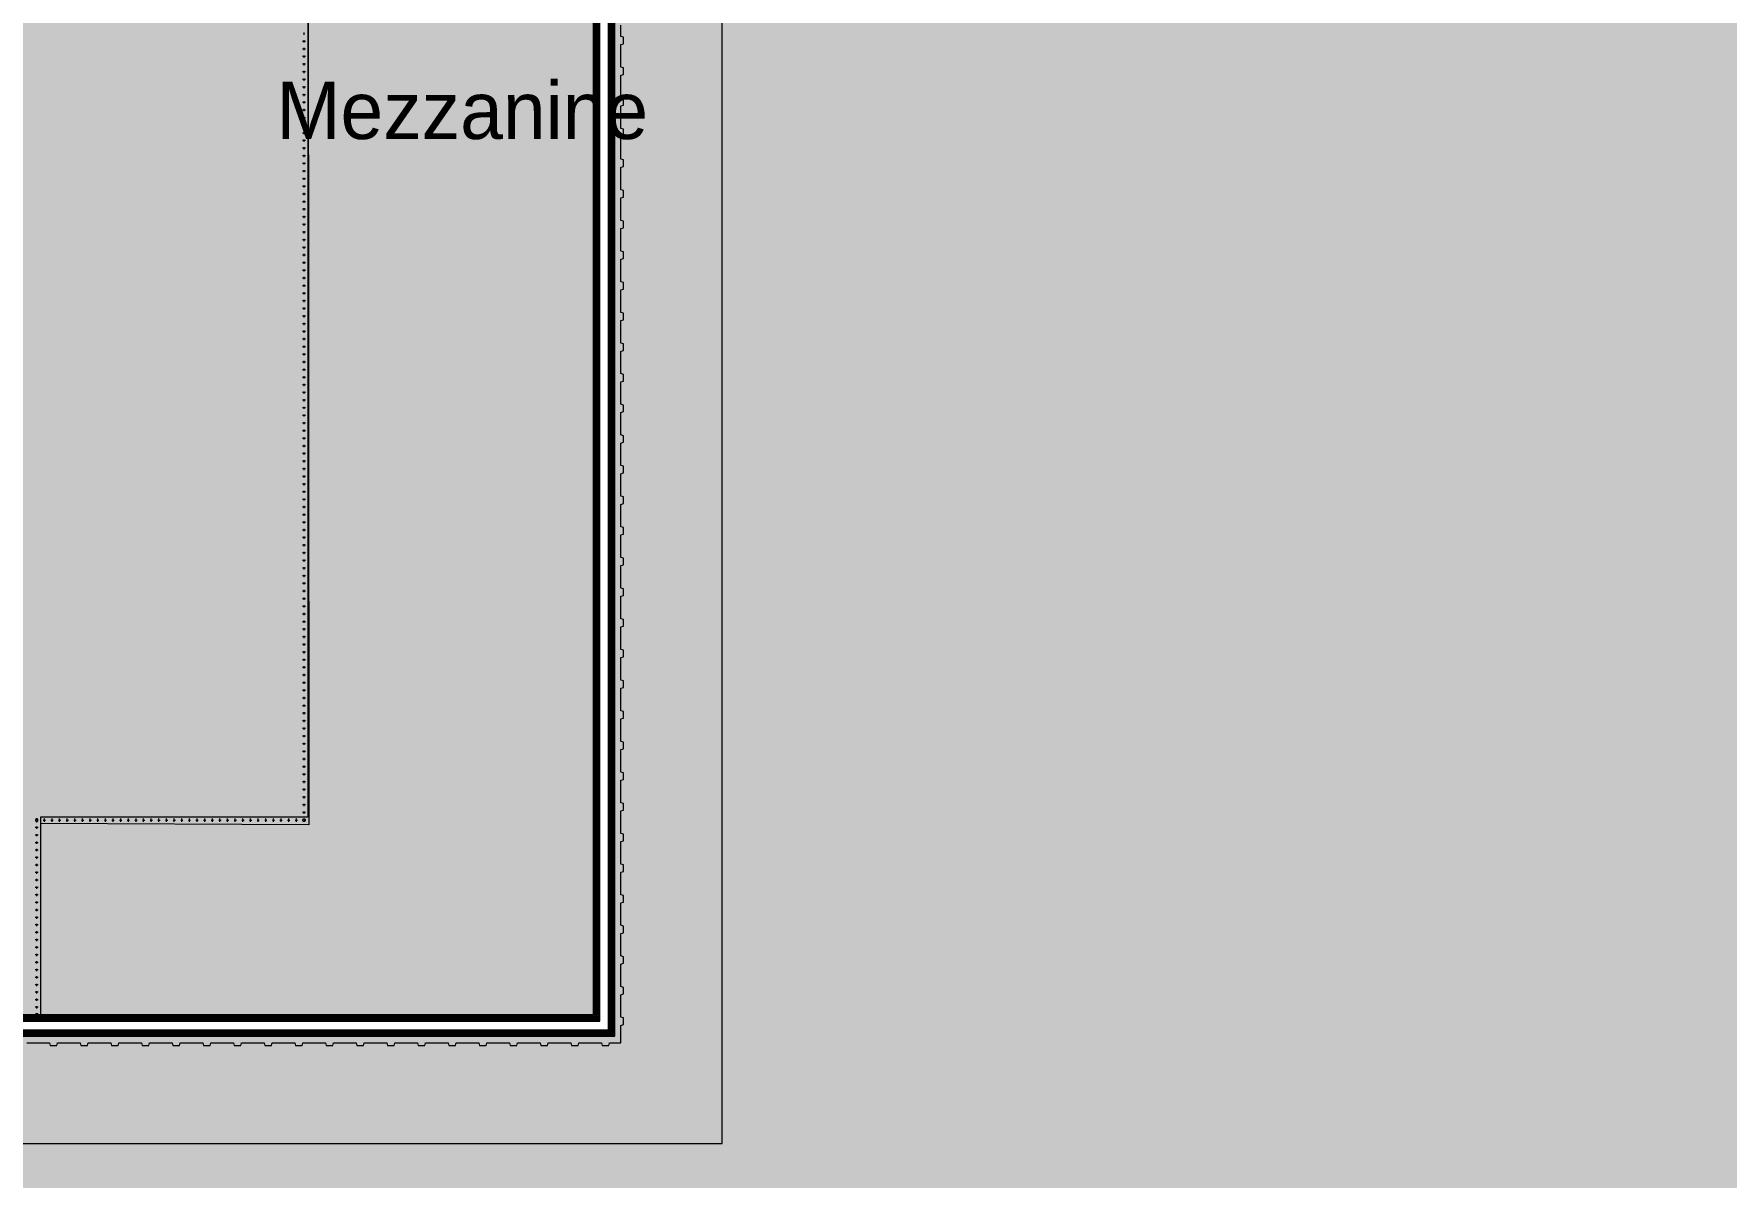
# Model space of a CAD drawing. Header units: millimetres. Extents: x 141848 to 1648660, y -465012 to -151356.
# Drawn here: x 406493 to 428572, y -261250 to -246328 of the extents above; entities that cross this region are included whole.
import ezdxf

# ---------------------------------------------------------------- set-up
doc = ezdxf.new("R2010")
doc.units = ezdxf.units.MM
doc.header["$MEASUREMENT"] = 0
doc.linetypes.add('Points tirets', pattern=[335.138881, 176.388884, -88.194442, 0, -70.555556])
doc.linetypes.add('Wipeout_Contour', pattern=[1000, 0, -1000])
doc.layers.add('Hachure', color=7, linetype='Continuous')
doc.layers.add('Sols_ Dalles', color=7, linetype='Continuous')
doc.styles.add('STYLE_GENERE_1', font='')
doc.styles.get('STYLE_GENERE_1').set_extended_font_data('Agency FB')
pattern_1 = [(45, (0, 175), (-55.684659, 55.684659), [0, -52.5, 0, -78.75]), (110, (175, 175), (74.000794, 26.934086), [0, -38.5, 0, -66.5])]
pattern_2 = [(45, (0, 0), (-7.07106781, 7.07106781), [])]

# ---------------------------------------------------------------- blocks, each defined once
blk = doc.blocks.new('Dalle_7_1', base_point=(381560, -259411))
at = {"layer": 'Sols_ Dalles', "linetype": 'Continuous', "lineweight": 0, "true_color": 0x3f3f3f}
blk.add_hatch(color=250, dxfattribs=at).paths.add_polyline_path([(381560, -259411), (414075, -259411), (414075, -231416), (381560, -231416)])
at = {"layer": 'Sols_ Dalles', "color": 250, "linetype": 'Continuous', "lineweight": 5, "true_color": 0x1f1f1f, "flags": 128}
blk.add_lwpolyline([(381560, -259411), (414075, -259411), (414075, -231416), (381560, -231416)], close=True, dxfattribs=at)
blk = doc.blocks.new('Dalle_14_1', base_point=(413795, -239151))
at = {"layer": 'Sols_ Dalles', "linetype": 'Continuous', "lineweight": 0, "true_color": 0x2e271c}
blk.add_hatch(color=250, dxfattribs=at).paths.add_polyline_path([(413795, -239151), (410068, -239151), (410083, -256651), (406581, -256635), (406581, -259131), (413795, -259131)])
at = {"layer": 'Sols_ Dalles', "color": 250, "linetype": 'Continuous', "lineweight": 5, "true_color": 0x1f1f1f, "flags": 128}
blk.add_lwpolyline([(413795, -239151), (410068, -239151), (410083, -256651), (406581, -256635), (406581, -259131), (413795, -259131)], close=True, dxfattribs=at)
blk = doc.blocks.new('Mur_41_1', base_point=(414075, -231416))
at = {"color": 254, "linetype": 'Wipeout_Contour', "lineweight": 0, "ltscale": 1465833.694849783}
blk.add_wipeout([(414060, -259411), (414075, -259411), (414060, -259396)], dxfattribs=at)
at = {"linetype": 'Continuous', "lineweight": 5, "true_color": 0x5f5f5f}
h = blk.add_hatch(dxfattribs=at)
h.set_pattern_fill('Enduit_0001', color=251, style=0, pattern_type=2)
h.set_pattern_definition(pattern_1)
h.paths.add_polyline_path([(414060, -259411), (414075, -259411), (414060, -259396)])
at = {"color": 254, "linetype": 'Wipeout_Contour', "lineweight": 0, "ltscale": 1465649.254285116}
blk.add_wipeout([(413990, -259396), (414060, -259396), (413990, -259326)], dxfattribs=at)
at = {"linetype": 'Continuous', "lineweight": 5, "true_color": 0x5f5f5f}
h = blk.add_hatch(dxfattribs=at)
h.set_pattern_fill('Briques_terre_cuite__int_97', color=251, style=0, pattern_type=2)
h.set_pattern_definition(pattern_2)
h.paths.add_polyline_path([(413990, -259396), (414060, -259396), (413990, -259326)])
at = {"color": 254, "linetype": 'Wipeout_Contour', "lineweight": 0, "ltscale": 1465270.776972254}
blk.add_wipeout([(413880, -259326), (413990, -259326), (413880, -259216)], dxfattribs=at)
at = {"color": 254, "linetype": 'Wipeout_Contour', "lineweight": 0, "ltscale": 1464737.939320779}
blk.add_wipeout([(413795, -259146), (413810, -259146), (413795, -259131)], dxfattribs=at)
at = {"color": 254, "linetype": 'Wipeout_Contour', "lineweight": 0, "ltscale": 1465837.06457957}
blk.add_wipeout([(414060, -259396), (414075, -259411), (414075, -259396)], dxfattribs=at)
at = {"linetype": 'Continuous', "lineweight": 5, "true_color": 0x5f5f5f}
h = blk.add_hatch(dxfattribs=at)
h.set_pattern_fill('Enduit_0001', color=251, style=0, pattern_type=2)
h.set_pattern_definition(pattern_1)
h.paths.add_polyline_path([(413795, -259146), (413810, -259146), (413795, -259131)])
h = blk.add_hatch(dxfattribs=at)
h.set_pattern_fill('Enduit_0001', color=251, style=0, pattern_type=2)
h.set_pattern_definition(pattern_1)
h.paths.add_polyline_path([(414060, -259396), (414075, -259411), (414075, -259396)])
at = {"color": 254, "linetype": 'Wipeout_Contour', "lineweight": 0, "ltscale": 1925923.485196703}
blk.add_wipeout([(414060, -231431), (414060, -259396), (414075, -259396), (414075, -231431)], dxfattribs=at)
at = {"color": 254, "linetype": 'Wipeout_Contour', "lineweight": 0, "ltscale": 1464904.96308742}
blk.add_wipeout([(413810, -259216), (413880, -259216), (413810, -259146)], dxfattribs=at)
at = {"linetype": 'Continuous', "lineweight": 5, "true_color": 0x5f5f5f}
h = blk.add_hatch(dxfattribs=at)
h.set_pattern_fill('Enduit_0001', color=251, style=0, pattern_type=2)
h.set_pattern_definition(pattern_1)
h.paths.add_polyline_path([(414060, -231431), (414060, -259396), (414075, -259396), (414075, -231431)])
h = blk.add_hatch(dxfattribs=at)
h.set_pattern_fill('Briques_terre_cuite__int_97', color=251, style=0, pattern_type=2)
h.set_pattern_definition(pattern_2)
h.paths.add_polyline_path([(413810, -259216), (413880, -259216), (413810, -259146)])
at = {"color": 254, "linetype": 'Wipeout_Contour', "lineweight": 0, "ltscale": 1465670.036246631}
blk.add_wipeout([(413990, -259326), (414060, -259396), (414060, -259326)], dxfattribs=at)
at = {"linetype": 'Continuous', "lineweight": 5, "true_color": 0x5f5f5f}
h = blk.add_hatch(dxfattribs=at)
h.set_pattern_fill('Briques_terre_cuite__int_97', color=251, style=0, pattern_type=2)
h.set_pattern_definition(pattern_2)
h.paths.add_polyline_path([(413990, -259326), (414060, -259396), (414060, -259326)])
at = {"color": 254, "linetype": 'Wipeout_Contour', "lineweight": 0, "ltscale": 1925771.253348534}
blk.add_wipeout([(413990, -231501), (413990, -259326), (414060, -259326), (414060, -231501)], dxfattribs=at)
at = {"linetype": 'Continuous', "lineweight": 5, "true_color": 0x5f5f5f}
h = blk.add_hatch(dxfattribs=at)
h.set_pattern_fill('Briques_terre_cuite__int_97', color=251, style=0, pattern_type=2)
h.set_pattern_definition(pattern_2)
h.paths.add_polyline_path([(413990, -231501), (413990, -259326), (414060, -259326), (414060, -231501)])
at = {"color": 254, "linetype": 'Wipeout_Contour', "lineweight": 0, "ltscale": 1465304.230817098}
blk.add_wipeout([(413880, -259216), (413990, -259326), (413990, -259216)], dxfattribs=at)
at = {"color": 7, "linetype": 'Continuous', "lineweight": 5}
blk.add_line((413990, -259396), (414060, -259396), dxfattribs=at)
at = {"color": 7, "linetype": 'Continuous', "lineweight": 5, "flags": 128}
blk.add_lwpolyline([(414075, -259411), (414060, -259411)], dxfattribs=at)
at = {"color": 254, "linetype": 'Wipeout_Contour', "lineweight": 0, "ltscale": 1925452.23250223}
blk.add_wipeout([(413880, -231611), (413880, -259216), (413990, -259216), (413990, -231611)], dxfattribs=at)
at = {"color": 7, "linetype": 'Continuous', "lineweight": 5}
for p, q in [((414060, -259326), (414060, -231501)), ((414060, -259396), (414060, -259326))]:
    blk.add_line(p, q, dxfattribs=at)
at = {"color": 7, "linetype": 'Continuous', "lineweight": 5, "flags": 128}
blk.add_lwpolyline([(414075, -259411), (414075, -231431)], dxfattribs=at)
at = {"color": 254, "linetype": 'Wipeout_Contour', "lineweight": 0, "ltscale": 1464741.312656936}
blk.add_wipeout([(413795, -259131), (413810, -259146), (413810, -259131)], dxfattribs=at)
at = {"linetype": 'Continuous', "lineweight": 5, "true_color": 0x5f5f5f}
h = blk.add_hatch(dxfattribs=at)
h.set_pattern_fill('Enduit_0001', color=251, style=0, pattern_type=2)
h.set_pattern_definition(pattern_1)
h.paths.add_polyline_path([(413795, -259131), (413810, -259146), (413810, -259131)])
at = {"color": 254, "linetype": 'Wipeout_Contour', "lineweight": 0, "ltscale": 1924989.197201438}
blk.add_wipeout([(413795, -231696), (413795, -259131), (413810, -259131), (413810, -231696)], dxfattribs=at)
at = {"linetype": 'Continuous', "lineweight": 5, "true_color": 0x5f5f5f}
h = blk.add_hatch(dxfattribs=at)
h.set_pattern_fill('Enduit_0001', color=251, style=0, pattern_type=2)
h.set_pattern_definition(pattern_1)
h.paths.add_polyline_path([(413795, -231696), (413795, -259131), (413810, -259131), (413810, -231696)])
at = {"color": 254, "linetype": 'Wipeout_Contour', "lineweight": 0, "ltscale": 1464925.756344955}
blk.add_wipeout([(413810, -259146), (413880, -259216), (413880, -259146)], dxfattribs=at)
at = {"linetype": 'Continuous', "lineweight": 5, "true_color": 0x5f5f5f}
h = blk.add_hatch(dxfattribs=at)
h.set_pattern_fill('Briques_terre_cuite__int_97', color=251, style=0, pattern_type=2)
h.set_pattern_definition(pattern_2)
h.paths.add_polyline_path([(413810, -259146), (413880, -259216), (413880, -259146)])
at = {"color": 7, "linetype": 'Continuous', "lineweight": 5}
blk.add_line((413880, -259326), (413990, -259326), dxfattribs=at)
at = {"color": 254, "linetype": 'Wipeout_Contour', "lineweight": 0, "ltscale": 1925136.672860661}
blk.add_wipeout([(413810, -231681), (413810, -259146), (413880, -259146), (413880, -231681)], dxfattribs=at)
at = {"linetype": 'Continuous', "lineweight": 5, "true_color": 0x5f5f5f}
h = blk.add_hatch(dxfattribs=at)
h.set_pattern_fill('Briques_terre_cuite__int_97', color=251, style=0, pattern_type=2)
h.set_pattern_definition(pattern_2)
h.paths.add_polyline_path([(413810, -231681), (413810, -259146), (413880, -259146), (413880, -231681)])
at = {"color": 7, "linetype": 'Continuous', "lineweight": 5}
for p, q in [((413810, -231696), (413810, -259146)), ((413880, -259146), (413880, -231681)), ((413990, -259216), (413990, -231611)), ((413795, -259146), (413810, -259146)), ((413880, -259216), (413880, -259146)), ((413810, -259216), (413880, -259216)), ((413990, -259326), (413990, -259216))]:
    blk.add_line(p, q, dxfattribs=at)
at = {"color": 7, "linetype": 'Continuous', "lineweight": 5, "flags": 128}
blk.add_lwpolyline([(413795, -231696), (413795, -259131)], dxfattribs=at)
blk = doc.blocks.new('Mur_42_1', base_point=(414075, -259411))
at = {"color": 254, "linetype": 'Wipeout_Contour', "lineweight": 0, "ltscale": 1900010.098042247}
blk.add_wipeout([(414060, -259396), (381575, -259396), (381575, -259411), (414060, -259411)], dxfattribs=at)
at = {"linetype": 'Continuous', "lineweight": 5, "true_color": 0x5f5f5f}
h = blk.add_hatch(dxfattribs=at)
h.set_pattern_fill('Enduit_0001', color=251, style=0, pattern_type=2)
h.set_pattern_definition(pattern_1)
h.paths.add_polyline_path([(414060, -259396), (381575, -259396), (381575, -259411), (414060, -259411)])
at = {"color": 254, "linetype": 'Wipeout_Contour', "lineweight": 0, "ltscale": 1899914.337664642}
blk.add_wipeout([(413990, -259326), (381645, -259326), (381645, -259396), (413990, -259396)], dxfattribs=at)
at = {"linetype": 'Continuous', "lineweight": 5, "true_color": 0x5f5f5f}
h = blk.add_hatch(dxfattribs=at)
h.set_pattern_fill('Briques_terre_cuite__int_97', color=251, style=0, pattern_type=2)
h.set_pattern_definition(pattern_2)
h.paths.add_polyline_path([(413990, -259326), (381645, -259326), (381645, -259396), (413990, -259396)])
at = {"color": 254, "linetype": 'Wipeout_Contour', "lineweight": 0, "ltscale": 1899713.171096466}
blk.add_wipeout([(413880, -259216), (381755, -259216), (381755, -259326), (413880, -259326)], dxfattribs=at)
at = {"color": 7, "linetype": 'Continuous', "lineweight": 5}
for p, q in [((381645, -259396), (413990, -259396)), ((413990, -259396), (414060, -259396))]:
    blk.add_line(p, q, dxfattribs=at)
at = {"color": 7, "linetype": 'Continuous', "lineweight": 5, "flags": 128}
blk.add_lwpolyline([(381560, -259411), (414060, -259411)], dxfattribs=at)
at = {"color": 254, "linetype": 'Wipeout_Contour', "lineweight": 0, "ltscale": 1899420.223912645}
blk.add_wipeout([(413795, -259131), (381840, -259131), (381840, -259146), (413795, -259146)], dxfattribs=at)
at = {"linetype": 'Continuous', "lineweight": 5, "true_color": 0x5f5f5f}
h = blk.add_hatch(dxfattribs=at)
h.set_pattern_fill('Enduit_0001', color=251, style=0, pattern_type=2)
h.set_pattern_definition(pattern_1)
h.paths.add_polyline_path([(413795, -259131), (381840, -259131), (381840, -259146), (413795, -259146)])
at = {"color": 254, "linetype": 'Wipeout_Contour', "lineweight": 0, "ltscale": 1899513.681787676}
blk.add_wipeout([(413810, -259146), (381825, -259146), (381825, -259216), (413810, -259216)], dxfattribs=at)
at = {"linetype": 'Continuous', "lineweight": 5, "true_color": 0x5f5f5f}
h = blk.add_hatch(dxfattribs=at)
h.set_pattern_fill('Briques_terre_cuite__int_97', color=251, style=0, pattern_type=2)
h.set_pattern_definition(pattern_2)
h.paths.add_polyline_path([(413810, -259146), (381825, -259146), (381825, -259216), (413810, -259216)])
at = {"color": 7, "linetype": 'Continuous', "lineweight": 5}
for p, q in [((413795, -259146), (381825, -259146)), ((413795, -259146), (413810, -259146)), ((381755, -259326), (413880, -259326)), ((381825, -259216), (413810, -259216)), ((413810, -259216), (413880, -259216)), ((413880, -259326), (413990, -259326))]:
    blk.add_line(p, q, dxfattribs=at)
at = {"color": 7, "linetype": 'Continuous', "lineweight": 5, "flags": 128}
blk.add_lwpolyline([(413795, -259131), (381840, -259131)], dxfattribs=at)
blk = doc.blocks.new('Garde-corps_1_1')
at = {"color": 7, "linetype": 'Continuous', "lineweight": 5}
for p, q in [((410018, -246341), (410018, -246311)), ((410038, -246426), (409998, -246426)), ((410038, -246526), (409998, -246526)), ((410018, -246441), (410018, -246411)), ((410018, -246541), (410018, -246511)), ((410018, -246640), (410018, -246610)), ((410038, -246625), (409998, -246625)), ((410038, -246725), (409998, -246725)), ((410038, -246825), (409998, -246825)), ((410018, -246740), (410018, -246710)), ((410018, -246840), (410018, -246810)), ((410038, -246924), (409998, -246924)), ((410038, -247024), (409998, -247024)), ((410018, -246939), (410018, -246909)), ((410018, -247039), (410018, -247009)), ((410038, -247124), (409998, -247124)), ((410038, -247223), (409998, -247223)), ((410018, -247139), (410018, -247109)), ((410018, -247238), (410018, -247208)), ((410038, -247323), (409998, -247323)), ((410038, -247423), (409998, -247423)), ((410018, -247338), (410018, -247308)), ((410018, -247438), (410018, -247408)), ((410038, -247522), (409998, -247522)), ((410038, -247622), (409998, -247622)), ((410038, -247721), (409998, -247721)), ((410018, -247537), (410018, -247507)), ((410018, -247637), (410018, -247607)), ((410018, -247736), (410018, -247706)), ((410038, -247821), (409998, -247821)), ((410038, -247921), (409998, -247921)), ((410018, -247836), (410018, -247806)), ((410018, -247936), (410018, -247906)), ((410038, -248020), (409998, -248020)), ((410038, -248120), (409998, -248120)), ((410018, -248035), (410018, -248005)), ((410018, -248135), (410018, -248105)), ((410038, -248220), (409998, -248220)), ((410038, -248319), (409998, -248319)), ((410018, -248235), (410018, -248205)), ((410018, -248334), (410018, -248304)), ((410038, -248419), (409998, -248419)), ((410038, -248519), (409998, -248519)), ((410018, -248434), (410018, -248404)), ((410018, -248534), (410018, -248504)), ((410018, -248633), (410018, -248603)), ((410038, -248618), (409998, -248618)), ((410038, -248718), (409998, -248718)), ((410038, -248818), (409998, -248818)), ((410018, -248733), (410018, -248703)), ((410018, -248833), (410018, -248803)), ((410038, -248917), (409998, -248917)), ((410038, -249017), (409998, -249017)), ((410018, -248932), (410018, -248902)), ((410018, -249032), (410018, -249002)), ((410038, -249117), (409998, -249117)), ((410038, -249216), (409998, -249216)), ((410018, -249132), (410018, -249102)), ((410018, -249231), (410018, -249201)), ((410038, -249316), (409998, -249316)), ((410038, -249416), (409998, -249416)), ((410018, -249331), (410018, -249301)), ((410018, -249431), (410018, -249401)), ((410038, -249515), (409998, -249515)), ((410038, -249615), (409998, -249615)), ((410018, -249530), (410018, -249500)), ((410018, -249630), (410018, -249600)), ((410018, -249730), (410018, -249700)), ((410038, -249715), (409998, -249715)), ((410038, -249814), (409998, -249814)), ((410038, -249914), (409998, -249914)), ((410018, -249829), (410018, -249799)), ((410018, -249929), (410018, -249899)), ((410038, -250013), (409998, -250013)), ((410038, -250113), (409998, -250113)), ((410018, -250028), (410018, -249998)), ((410018, -250128), (410018, -250098)), ((410038, -250213), (409998, -250213)), ((410038, -250312), (409998, -250312)), ((410018, -250228), (410018, -250198)), ((410018, -250327), (410018, -250297)), ((410038, -250412), (409998, -250412)), ((410038, -250512), (409998, -250512)), ((410018, -250427), (410018, -250397)), ((410018, -250527), (410018, -250497)), ((410038, -250611), (409998, -250611)), ((410038, -250711), (409998, -250711)), ((410038, -250811), (409998, -250811)), ((410018, -250626), (410018, -250596)), ((410018, -250726), (410018, -250696)), ((410018, -250826), (410018, -250796)), ((410038, -250910), (409998, -250910)), ((410038, -251010), (409998, -251010)), ((410018, -250925), (410018, -250895)), ((410018, -251025), (410018, -250995)), ((410038, -251110), (409998, -251110)), ((410038, -251209), (409998, -251209)), ((410018, -251125), (410018, -251095)), ((410018, -251224), (410018, -251194)), ((410038, -251309), (409998, -251309)), ((410038, -251409), (409998, -251409)), ((410018, -251324), (410018, -251294)), ((410018, -251424), (410018, -251394)), ((410038, -251508), (409998, -251508)), ((410038, -251608), (409998, -251608)), ((410018, -251523), (410018, -251493)), ((410018, -251623), (410018, -251593)), ((410018, -251723), (410018, -251693)), ((410038, -251708), (409998, -251708)), ((410038, -251807), (409998, -251807)), ((410038, -251907), (409998, -251907)), ((410018, -251822), (410018, -251792)), ((410018, -251922), (410018, -251892)), ((410038, -252006), (409998, -252006)), ((410038, -252106), (409998, -252106)), ((410018, -252021), (410018, -251991)), ((410018, -252121), (410018, -252091)), ((410038, -252206), (409998, -252206)), ((410038, -252305), (409998, -252305)), ((410018, -252221), (410018, -252191)), ((410018, -252320), (410018, -252290)), ((410038, -252405), (409998, -252405)), ((410038, -252505), (409998, -252505)), ((410018, -252420), (410018, -252390)), ((410018, -252520), (410018, -252490)), ((410038, -252604), (409998, -252604)), ((410038, -252704), (409998, -252704)), ((410018, -252619), (410018, -252589)), ((410018, -252719), (410018, -252689)), ((410018, -252819), (410018, -252789)), ((410038, -252804), (409998, -252804)), ((410038, -252903), (409998, -252903)), ((410038, -253003), (409998, -253003)), ((410018, -252918), (410018, -252888)), ((410018, -253018), (410018, -252988)), ((410038, -253103), (409998, -253103)), ((410038, -253202), (409998, -253202)), ((410018, -253118), (410018, -253088)), ((410018, -253217), (410018, -253187)), ((410038, -253302), (409998, -253302)), ((410038, -253402), (409998, -253402)), ((410018, -253317), (410018, -253287)), ((410018, -253417), (410018, -253387)), ((410038, -253501), (409998, -253501)), ((410038, -253601), (409998, -253601)), ((410018, -253516), (410018, -253486)), ((410018, -253616), (410018, -253586)), ((410018, -253716), (410018, -253686)), ((410038, -253701), (409998, -253701)), ((410038, -253800), (409998, -253800)), ((410038, -253900), (409998, -253900)), ((410018, -253815), (410018, -253785)), ((410018, -253915), (410018, -253885)), ((410038, -254000), (409998, -254000)), ((410038, -254099), (409998, -254099)), ((410018, -254015), (410018, -253985)), ((410018, -254114), (410018, -254084)), ((410038, -254199), (409998, -254199)), ((410038, -254298), (409998, -254298)), ((410018, -254214), (410018, -254184)), ((410018, -254313), (410018, -254283)), ((410038, -254398), (409998, -254398)), ((410038, -254498), (409998, -254498)), ((410018, -254413), (410018, -254383)), ((410018, -254513), (410018, -254483)), ((410038, -254597), (409998, -254597)), ((410038, -254697), (409998, -254697)), ((410018, -254612), (410018, -254582)), ((410018, -254712), (410018, -254682)), ((410018, -254812), (410018, -254782)), ((410038, -254797), (409998, -254797)), ((410038, -254896), (409998, -254896)), ((410038, -254996), (409998, -254996)), ((410018, -254911), (410018, -254881)), ((410018, -255011), (410018, -254981)), ((410038, -255096), (409998, -255096)), ((410038, -255195), (409998, -255195)), ((410018, -255111), (410018, -255081)), ((410018, -255210), (410018, -255180)), ((410038, -255295), (409998, -255295)), ((410038, -255395), (409998, -255395)), ((410018, -255310), (410018, -255280)), ((410018, -255410), (410018, -255380)), ((410038, -255494), (409998, -255494)), ((410038, -255594), (409998, -255594)), ((410018, -255509), (410018, -255479)), ((410018, -255609), (410018, -255579)), ((410038, -255694), (409998, -255694)), ((410038, -255793), (409998, -255793)), ((410038, -255893), (409998, -255893)), ((410018, -255709), (410018, -255679)), ((410018, -255808), (410018, -255778)), ((410018, -255908), (410018, -255878)), ((410038, -255993), (409998, -255993)), ((410038, -256092), (409998, -256092)), ((410018, -256008), (410018, -255978)), ((410018, -256107), (410018, -256077)), ((410038, -256192), (409998, -256192)), ((410038, -256292), (409998, -256292)), ((410018, -256207), (410018, -256177)), ((410018, -256307), (410018, -256277)), ((410038, -256391), (409998, -256391)), ((410038, -256491), (409998, -256491)), ((410018, -256406), (410018, -256376)), ((410018, -256506), (410018, -256476)), ((406551, -256688), (406511, -256688)), ((406531, -256703), (406531, -256673)), ((406531, -256801), (406531, -256771)), ((406616, -256590), (406646, -256590)), ((406631, -256610), (406631, -256570)), ((406716, -256590), (406746, -256590)), ((406731, -256610), (406731, -256570)), ((406815, -256590), (406845, -256590)), ((406830, -256610), (406830, -256570)), ((406915, -256590), (406945, -256590)), ((406930, -256610), (406930, -256570)), ((407015, -256590), (407045, -256590)), ((407030, -256610), (407030, -256570)), ((407114, -256590), (407144, -256590)), ((407129, -256610), (407129, -256570)), ((407214, -256590), (407244, -256590)), ((407229, -256610), (407229, -256570)), ((407313, -256590), (407343, -256590)), ((407328, -256610), (407328, -256570)), ((407413, -256590), (407443, -256590)), ((407428, -256610), (407428, -256570)), ((407513, -256590), (407543, -256590)), ((407528, -256610), (407528, -256570)), ((407612, -256590), (407642, -256590)), ((407627, -256610), (407627, -256570)), ((407712, -256590), (407742, -256590)), ((407727, -256610), (407727, -256570)), ((407812, -256590), (407842, -256590)), ((407827, -256610), (407827, -256570)), ((407911, -256590), (407941, -256590)), ((407926, -256610), (407926, -256570)), ((408011, -256590), (408041, -256590)), ((408026, -256610), (408026, -256570)), ((408110, -256590), (408140, -256590)), ((408125, -256610), (408125, -256570)), ((408210, -256590), (408240, -256590)), ((408225, -256610), (408225, -256570)), ((408310, -256590), (408340, -256590)), ((408325, -256610), (408325, -256570)), ((408409, -256590), (408439, -256590)), ((408424, -256610), (408424, -256570)), ((408509, -256590), (408539, -256590)), ((408524, -256610), (408524, -256570)), ((408608, -256590), (408638, -256590)), ((408623, -256610), (408623, -256570)), ((408708, -256590), (408738, -256590)), ((408723, -256610), (408723, -256570)), ((408808, -256590), (408838, -256590)), ((408823, -256610), (408823, -256570)), ((408907, -256590), (408937, -256590)), ((408922, -256610), (408922, -256570)), ((409007, -256590), (409037, -256590)), ((409022, -256610), (409022, -256570)), ((409107, -256590), (409137, -256590)), ((409122, -256610), (409122, -256570)), ((409206, -256590), (409236, -256590)), ((409221, -256610), (409221, -256570)), ((409306, -256590), (409336, -256590)), ((409321, -256610), (409321, -256570)), ((409405, -256590), (409435, -256590)), ((409420, -256610), (409420, -256570)), ((409505, -256590), (409535, -256590)), ((409520, -256610), (409520, -256570)), ((409605, -256590), (409635, -256590)), ((409620, -256610), (409620, -256570)), ((409704, -256590), (409734, -256590)), ((409719, -256610), (409719, -256570)), ((409804, -256590), (409834, -256590)), ((409819, -256610), (409819, -256570)), ((409903, -256590), (409933, -256590)), ((409918, -256610), (409918, -256570)), ((406551, -256786), (406511, -256786)), ((406551, -256884), (406511, -256884)), ((406551, -256981), (406511, -256981)), ((406531, -256899), (406531, -256869)), ((406531, -256996), (406531, -256966)), ((406551, -257079), (406511, -257079)), ((406551, -257177), (406511, -257177)), ((406531, -257094), (406531, -257064)), ((406531, -257192), (406531, -257162)), ((406551, -257274), (406511, -257274)), ((406551, -257372), (406511, -257372)), ((406531, -257289), (406531, -257259)), ((406531, -257387), (406531, -257357)), ((406551, -257470), (406511, -257470)), ((406551, -257567), (406511, -257567)), ((406531, -257485), (406531, -257455)), ((406531, -257582), (406531, -257552)), ((406531, -257680), (406531, -257650)), ((406551, -257665), (406511, -257665)), ((406551, -257763), (406511, -257763)), ((406551, -257861), (406511, -257861)), ((406531, -257778), (406531, -257748)), ((406531, -257876), (406531, -257846)), ((406551, -257958), (406511, -257958)), ((406551, -258056), (406511, -258056)), ((406531, -257973), (406531, -257943)), ((406531, -258071), (406531, -258041)), ((406551, -258154), (406511, -258154)), ((406551, -258251), (406511, -258251)), ((406531, -258169), (406531, -258139)), ((406531, -258266), (406531, -258236)), ((406551, -258349), (406511, -258349)), ((406551, -258447), (406511, -258447)), ((406531, -258364), (406531, -258334)), ((406531, -258462), (406531, -258432)), ((406531, -258559), (406531, -258529)), ((406551, -258544), (406511, -258544)), ((406551, -258642), (406511, -258642)), ((406551, -258740), (406511, -258740)), ((406531, -258657), (406531, -258627)), ((406531, -258755), (406531, -258725)), ((406551, -258837), (406511, -258837)), ((406551, -258935), (406511, -258935)), ((406531, -258852), (406531, -258822)), ((406531, -258950), (406531, -258920)), ((406551, -259033), (406511, -259033)), ((406531, -259048), (406531, -259018))]:
    blk.add_line(p, q, dxfattribs=at)
at = {"color": 7, "linetype": 'Points tirets', "lineweight": 5}
for p, q in [((406551, -256590), (406516, -256590)), ((410018, -256570), (410018, -256605)), ((406531, -259111), (406531, -259146))]:
    blk.add_line(p, q, dxfattribs=at)
at = {"color": 7, "linetype": 'Continuous', "lineweight": 5, "flags": 128}
for points in [[(406531, -256570), (406529, -256571), (406526, -256572), (406524, -256573), (406522, -256575), (406520, -256578), (406518, -256580), (406517, -256584), (406517, -256587), (406516, -256590), (406517, -256594), (406517, -256597), (406518, -256600), (406520, -256603), (406522, -256606), (406524, -256608), (406526, -256609), (406529, -256610), (406531, -256610), (406534, -256610), (406537, -256609), (406539, -256608), (406541, -256606), (406543, -256603), (406544, -256600), (406546, -256597), (406546, -256594), (406546, -256590), (406546, -256587), (406546, -256584), (406544, -256580), (406543, -256578), (406541, -256575), (406539, -256573), (406537, -256572), (406534, -256571)], [(409998, -256590), (409998, -256593), (409999, -256596), (410001, -256598), (410003, -256600), (410005, -256602), (410008, -256603), (410011, -256605), (410015, -256605), (410018, -256605), (410022, -256605), (410025, -256605), (410028, -256603), (410031, -256602), (410033, -256600), (410035, -256598), (410037, -256596), (410038, -256593), (410038, -256590), (410038, -256588), (410037, -256585), (410035, -256583), (410033, -256581), (410031, -256579), (410028, -256578), (410025, -256576), (410022, -256576), (410018, -256575), (410015, -256576), (410011, -256576), (410008, -256578), (410005, -256579), (410003, -256581), (410001, -256583), (409999, -256585), (409998, -256588)], [(406511, -259131), (406512, -259133), (406513, -259136), (406514, -259138), (406516, -259140), (406519, -259142), (406521, -259144), (406525, -259145), (406528, -259145), (406531, -259146), (406535, -259145), (406538, -259145), (406541, -259144), (406544, -259142), (406547, -259140), (406549, -259138), (406550, -259136), (406551, -259133), (406551, -259131), (406551, -259128), (406550, -259125), (406549, -259123), (406547, -259121), (406544, -259119), (406541, -259118), (406538, -259116), (406535, -259116), (406531, -259116), (406528, -259116), (406525, -259116), (406521, -259118), (406519, -259119), (406516, -259121), (406514, -259123), (406513, -259125), (406512, -259128)]]:
    blk.add_lwpolyline(points, close=True, dxfattribs=at)
blk = doc.blocks.new('Tôle profilée 25')
at = {"color": 7, "linetype": 'Continuous', "lineweight": 5}
for p, q in [((0, 7747.225), (0, 7600)), ((0, 7600), (0, 7452.775)), ((0, 7452.775), (-38, 7443.25)), ((-38, 7443.25), (-38, 7356.75)), ((-38, 7356.75), (0, 7347.225)), ((0, 7347.225), (0, 7200)), ((0, 7200), (0, 7052.775)), ((0, 7052.775), (-38, 7043.25)), ((-38, 7043.25), (-38, 6956.75)), ((-38, 6956.75), (0, 6947.225)), ((0, 6947.225), (0, 6800)), ((0, 6652.775), (-38, 6643.25)), ((-38, 6643.25), (-38, 6556.75)), ((0, 6800), (0, 6652.775)), ((-38, 6556.75), (0, 6547.225)), ((0, 6547.225), (0, 6400)), ((0, 6252.775), (-38, 6243.25)), ((-38, 6243.25), (-38, 6156.75)), ((0, 6400), (0, 6252.775)), ((-38, 6156.75), (0, 6147.225)), ((0, 6147.225), (0, 6000)), ((0, 6000), (0, 5852.775)), ((0, 5852.775), (-38, 5843.25)), ((-38, 5843.25), (-38, 5756.75)), ((-38, 5756.75), (0, 5747.225)), ((0, 5747.225), (0, 5600)), ((0, 5600), (0, 5452.775)), ((0, 5452.775), (-38, 5443.25)), ((-38, 5443.25), (-38, 5356.75)), ((-38, 5356.75), (0, 5347.225)), ((0, 5347.225), (0, 5200)), ((0, 5200), (0, 5052.775)), ((0, 5052.775), (-38, 5043.25)), ((-38, 5043.25), (-38, 4956.75)), ((-38, 4956.75), (0, 4947.225)), ((0, 4947.225), (0, 4800)), ((0, 4652.775), (-38, 4643.25)), ((-38, 4643.25), (-38, 4556.75)), ((0, 4800), (0, 4652.775)), ((-38, 4556.75), (0, 4547.225)), ((0, 4547.225), (0, 4400)), ((0, 4252.775), (-38, 4243.25)), ((-38, 4243.25), (-38, 4156.75)), ((0, 4400), (0, 4252.775)), ((-38, 4156.75), (0, 4147.225)), ((0, 4147.225), (0, 4000)), ((0, 4000), (0, 3852.775)), ((0, 3852.775), (-38, 3843.25)), ((-38, 3843.25), (-38, 3756.75)), ((-38, 3756.75), (0, 3747.225)), ((0, 3747.225), (0, 3600)), ((0, 3600), (0, 3452.775)), ((0, 3452.775), (-38, 3443.25)), ((-38, 3443.25), (-38, 3356.75)), ((-38, 3356.75), (0, 3347.225)), ((0, 3347.225), (0, 3200)), ((0, 3200), (0, 3052.775)), ((0, 3052.775), (-38, 3043.25)), ((-38, 3043.25), (-38, 2956.75)), ((-38, 2956.75), (0, 2947.225)), ((0, 2947.225), (0, 2800)), ((0, 2652.775), (-38, 2643.25)), ((0, 2800), (0, 2652.775)), ((-38, 2643.25), (-38, 2556.75)), ((-38, 2556.75), (0, 2547.225)), ((0, 2547.225), (0, 2400)), ((0, 2252.775), (-38, 2243.25)), ((-38, 2243.25), (-38, 2156.75)), ((0, 2400), (0, 2252.775)), ((-38, 2156.75), (0, 2147.225)), ((0, 2147.225), (0, 2000)), ((0, 2000), (0, 1852.775)), ((0, 1852.775), (-38, 1843.25)), ((-38, 1843.25), (-38, 1756.75)), ((-38, 1756.75), (0, 1747.225)), ((0, 1747.225), (0, 1600)), ((0, 1600), (0, 1452.775)), ((0, 1452.775), (-38, 1443.25)), ((-38, 1443.25), (-38, 1356.75)), ((-38, 1356.75), (0, 1347.225)), ((0, 1347.225), (0, 1200)), ((0, 1200), (0, 1052.775)), ((0, 1052.775), (-38, 1043.25)), ((-38, 1043.25), (-38, 956.75)), ((-38, 956.75), (0, 947.225)), ((0, 947.225), (0, 800)), ((0, 800), (0, 652.775)), ((0, 652.775), (-38, 643.25)), ((-38, 643.25), (-38, 556.75)), ((-38, 556.75), (0, 547.225)), ((0, 547.225), (0, 400)), ((0, 252.775), (-38, 243.25)), ((-38, 243.25), (-38, 156.75)), ((0, 400), (0, 252.775)), ((-38, 156.75), (0, 147.225)), ((0, 147.225), (0, 0))]:
    blk.add_line(p, q, dxfattribs=at)
blk = doc.blocks.new('Tôle profilée 25_12')
at = {"color": 7, "linetype": 'Continuous', "lineweight": 5}
for p, q in [((0, 28078.823), (0, 28000)), ((0, 27852.775), (-38, 27843.25)), ((-38, 27843.25), (-38, 27756.75)), ((0, 28000), (0, 27852.775)), ((-38, 27756.75), (0, 27747.225)), ((0, 27747.225), (0, 27600)), ((0, 27600), (0, 27452.775)), ((0, 27452.775), (-38, 27443.25)), ((-38, 27443.25), (-38, 27356.75)), ((-38, 27356.75), (0, 27347.225)), ((0, 27347.225), (0, 27200)), ((0, 27200), (0, 27052.775)), ((0, 27052.775), (-38, 27043.25)), ((-38, 27043.25), (-38, 26956.75)), ((-38, 26956.75), (0, 26947.225)), ((0, 26947.225), (0, 26800)), ((0, 26800), (0, 26652.775)), ((0, 26652.775), (-38, 26643.25)), ((-38, 26643.25), (-38, 26556.75)), ((-38, 26556.75), (0, 26547.225)), ((0, 26547.225), (0, 26400)), ((0, 26400), (0, 26252.775)), ((0, 26252.775), (-38, 26243.25)), ((-38, 26243.25), (-38, 26156.75)), ((-38, 26156.75), (0, 26147.225)), ((0, 26147.225), (0, 26000)), ((0, 25852.775), (-38, 25843.25)), ((-38, 25843.25), (-38, 25756.75)), ((0, 26000), (0, 25852.775)), ((-38, 25756.75), (0, 25747.225)), ((0, 25747.225), (0, 25600)), ((0, 25452.775), (-38, 25443.25)), ((-38, 25443.25), (-38, 25356.75)), ((0, 25600), (0, 25452.775)), ((-38, 25356.75), (0, 25347.225)), ((0, 25347.225), (0, 25200)), ((0, 25200), (0, 25052.775)), ((0, 25052.775), (-38, 25043.25)), ((-38, 25043.25), (-38, 24956.75)), ((-38, 24956.75), (0, 24947.225)), ((0, 24947.225), (0, 24800)), ((0, 24800), (0, 24652.775)), ((0, 24652.775), (-38, 24643.25)), ((-38, 24643.25), (-38, 24556.75)), ((-38, 24556.75), (0, 24547.225)), ((0, 24547.225), (0, 24400)), ((0, 24400), (0, 24252.775)), ((0, 24252.775), (-38, 24243.25)), ((-38, 24243.25), (-38, 24156.75)), ((-38, 24156.75), (0, 24147.225)), ((0, 24147.225), (0, 24000)), ((0, 23852.775), (-38, 23843.25)), ((0, 24000), (0, 23852.775)), ((-38, 23843.25), (-38, 23756.75)), ((-38, 23756.75), (0, 23747.225)), ((0, 23747.225), (0, 23600)), ((0, 23452.775), (-38, 23443.25)), ((-38, 23443.25), (-38, 23356.75)), ((0, 23600), (0, 23452.775)), ((-38, 23356.75), (0, 23347.225)), ((0, 23347.225), (0, 23200)), ((0, 23200), (0, 23052.775)), ((0, 23052.775), (-38, 23043.25)), ((-38, 23043.25), (-38, 22956.75)), ((-38, 22956.75), (0, 22947.225)), ((0, 22947.225), (0, 22800)), ((0, 22800), (0, 22652.775)), ((0, 22652.775), (-38, 22643.25)), ((-38, 22643.25), (-38, 22556.75)), ((-38, 22556.75), (0, 22547.225)), ((0, 22547.225), (0, 22400)), ((0, 22400), (0, 22252.775)), ((0, 22252.775), (-38, 22243.25)), ((-38, 22243.25), (-38, 22156.75)), ((-38, 22156.75), (0, 22147.225)), ((0, 22147.225), (0, 22000)), ((0, 22000), (0, 21852.775)), ((0, 21852.775), (-38, 21843.25)), ((-38, 21843.25), (-38, 21756.75)), ((-38, 21756.75), (0, 21747.225)), ((0, 21747.225), (0, 21600)), ((0, 21452.775), (-38, 21443.25)), ((-38, 21443.25), (-38, 21356.75)), ((0, 21600), (0, 21452.775)), ((-38, 21356.75), (0, 21347.225)), ((0, 21347.225), (0, 21200)), ((0, 21200), (0, 21052.775)), ((0, 21052.775), (-38, 21043.25)), ((-38, 21043.25), (-38, 20956.75)), ((-38, 20956.75), (0, 20947.225)), ((0, 20947.225), (0, 20800)), ((0, 20800), (0, 20652.775)), ((0, 20652.775), (-38, 20643.25)), ((-38, 20643.25), (-38, 20556.75)), ((-38, 20556.75), (0, 20547.225)), ((0, 20547.225), (0, 20400)), ((0, 20400), (0, 20252.775)), ((0, 20252.775), (-38, 20243.25)), ((-38, 20243.25), (-38, 20156.75)), ((-38, 20156.75), (0, 20147.225)), ((0, 20147.225), (0, 20000)), ((0, 20000), (0, 19852.775)), ((0, 19852.775), (-38, 19843.25)), ((-38, 19843.25), (-38, 19756.75)), ((-38, 19756.75), (0, 19747.225)), ((0, 19747.225), (0, 19600)), ((0, 19452.775), (-38, 19443.25)), ((-38, 19443.25), (-38, 19356.75)), ((0, 19600), (0, 19452.775)), ((-38, 19356.75), (0, 19347.225)), ((0, 19347.225), (0, 19200)), ((0, 19052.775), (-38, 19043.25)), ((-38, 19043.25), (-38, 18956.75)), ((0, 19200), (0, 19052.775)), ((-38, 18956.75), (0, 18947.225)), ((0, 18947.225), (0, 18800)), ((0, 18800), (0, 18652.775)), ((0, 18652.775), (-38, 18643.25)), ((-38, 18643.25), (-38, 18556.75)), ((-38, 18556.75), (0, 18547.225)), ((0, 18547.225), (0, 18400)), ((0, 18400), (0, 18252.775)), ((0, 18252.775), (-38, 18243.25)), ((-38, 18243.25), (-38, 18156.75)), ((-38, 18156.75), (0, 18147.225)), ((0, 18147.225), (0, 18000)), ((0, 18000), (0, 17852.775)), ((0, 17852.775), (-38, 17843.25)), ((-38, 17843.25), (-38, 17756.75)), ((-38, 17756.75), (0, 17747.225)), ((0, 17747.225), (0, 17600)), ((0, 17452.775), (-38, 17443.25)), ((-38, 17443.25), (-38, 17356.75)), ((0, 17600), (0, 17452.775)), ((-38, 17356.75), (0, 17347.225)), ((0, 17347.225), (0, 17200)), ((0, 17052.775), (-38, 17043.25)), ((-38, 17043.25), (-38, 16956.75)), ((0, 17200), (0, 17052.775)), ((-38, 16956.75), (0, 16947.225)), ((0, 16947.225), (0, 16800)), ((0, 16800), (0, 16652.775)), ((0, 16652.775), (-38, 16643.25)), ((-38, 16643.25), (-38, 16556.75)), ((-38, 16556.75), (0, 16547.225)), ((0, 16547.225), (0, 16400)), ((0, 16400), (0, 16252.775)), ((0, 16252.775), (-38, 16243.25)), ((-38, 16243.25), (-38, 16156.75)), ((-38, 16156.75), (0, 16147.225)), ((0, 16147.225), (0, 16000)), ((0, 16000), (0, 15852.775)), ((0, 15852.775), (-38, 15843.25)), ((-38, 15843.25), (-38, 15756.75)), ((-38, 15756.75), (0, 15747.225)), ((0, 15747.225), (0, 15600)), ((0, 15600), (0, 15452.775)), ((0, 15452.775), (-38, 15443.25)), ((-38, 15443.25), (-38, 15356.75)), ((-38, 15356.75), (0, 15347.225)), ((0, 15347.225), (0, 15200)), ((0, 15052.775), (-38, 15043.25)), ((-38, 15043.25), (-38, 14956.75)), ((0, 15200), (0, 15052.775)), ((-38, 14956.75), (0, 14947.225)), ((0, 14947.225), (0, 14800))]:
    blk.add_line(p, q, dxfattribs=at)

msp = doc.modelspace()

# ---------------------------------------------------------------- hatches: boundary and pattern name
at = {"linetype": 'Continuous', "lineweight": 0, "true_color": 0x6f6f6f}
h = msp.add_hatch(color=8, dxfattribs=at)
h.paths.add_polyline_path([(360547.961, -275935.042), (360547.961, -295062.571), (487920.34, -293826.868), (487920.34, -270902.734), (487462.568, -270902.734), (472913.119, -271040.575), (472913.119, -163437.635), (371855.719, -163437.635), (371855.719, -271040.575), (371882.482, -271040.57), (371882.665, -272000.514, -0.409427364), (367883.201, -275935.042)])
h.paths.add_polyline_path([(377135.103, -260639.953), (373845.103, -260639.953), (373845.103, -248364.953), (373845.103, -243089.974), (373845.103, -242189.974), (377135.103, -242189.974)], flags=0)
h.paths.add_polyline_path([(415474.561, -260810.571), (380202.952, -260810.571), (380202.952, -230015.57), (380202.952, -193810.571), (380202.952, -171995.57), (431505.799, -171995.57), (464309.564, -171995.57), (464309.564, -262266.885), (436549.587, -262266.885), (436549.587, -189810.571), (412055.061, -189810.571), (412055.061, -201780.57), (412055.061, -204495.57), (415454.069, -204495.57), (415454.069, -208495.57), (415454.069, -218295.57), (405655.061, -218295.57), (405655.061, -222495.57), (415474.561, -222495.57)], flags=0)
h.paths.add_polyline_path([(381436.562, -269433.913, -0.09031866), (381558.292, -268727.623, -0.201448728), (382612.158, -267592.74, -0.104211445), (383417.525, -267415.055), (384017.498, -267409.371, -0.104044608), (384824.873, -267571.244, -0.238255457), (385983.776, -268953.318, -0.055188622), (386036.355, -269390.334), (386038.45, -269611.438), (386050.565, -270890.267), (385792.102, -271892.761, -0.267949192), (384069.602, -272909.124), (383469.629, -272914.808, -0.193717464), (382078.771, -272370.185, -0.070568756), (381728.183, -271931.262, -0.131652498), (381450.772, -270933.845)], flags=0)
h.paths.add_polyline_path([(392016.505, -273452.052), (392030.007, -267377.824, -0.380556701), (394016.505, -265609.826), (394094.233, -265609.826), (394094.233, -270609.826), (409094.233, -270609.826), (409094.233, -265609.826), (414055.71, -265609.826, -0.414213562), (415555.71, -267109.826), (415555.71, -273660.699, -0.345501612), (413836.804, -275433.432), (394027.271, -275599.002, -0.415791099), (392016.505, -273599.031)], flags=0)
h.paths.add_polyline_path([(424209.612, -271504.083, -0.134473934), (423930.467, -270484.937), (423930.467, -268984.937, -0.414213562), (425930.467, -266984.937), (426530.467, -266984.937, -0.414213562), (428530.467, -268984.937), (428530.467, -270484.937, -0.128820346), (428273.55, -271465.581, -0.270936291), (426530.467, -272484.937), (425930.467, -272484.937, -0.264979997)], flags=0)
h.paths.add_polyline_path([(436562.206, -273329.325), (436569.468, -267730.336, -0.098561509), (436800.237, -266943.721), (436817.2, -266951.545, -0.258849002), (438654.998, -265605.827), (438652.661, -265587.294), (439337.088, -265587.294), (439337.088, -265687.294), (439337.088, -270687.294), (469237.088, -270687.294), (469237.088, -265687.294), (470907.523, -265687.294), (472885.813, -265687.294), (472885.813, -267687.294), (472885.813, -271062.255, 0.001345761), (472885.842, -271073.021), (472896.728, -273095.233, -0.414213562), (470907.523, -275105.97), (462184.053, -275105.97, -0.005188955), (462130.957, -275116.103), (454147.511, -275196.191), (438770.531, -275253.24, -0.386553331), (436572.608, -273475.385, -0.025189219)], flags=0)
at = {"layer": 'Sols_ Dalles', "linetype": 'Continuous', "lineweight": 0, "true_color": 0x2e271c}
msp.add_hatch(color=250, dxfattribs=at).paths.add_polyline_path([(380202.952, -171995.57), (380202.952, -230015.57), (380202.952, -260810.571), (415474.561, -260810.571), (415474.561, -260795.571), (415474.561, -258649.982), (415474.561, -258010.558), (415474.561, -222495.57), (405655.061, -222495.57), (405655.061, -218295.57), (415454.069, -218295.57), (415454.069, -204495.57), (412055.061, -204495.57), (412055.061, -201780.57), (412055.061, -189810.571), (436505.061, -189810.571), (436505.061, -253395.57), (436505.061, -253415.571), (437905.061, -253415.571), (437905.061, -253395.57), (437905.061, -188410.571), (410655.061, -188410.571), (410655.061, -200380.57), (410655.061, -205895.57), (414054.069, -205895.57), (414054.069, -216895.57), (404255.061, -216895.57), (404255.061, -223895.57), (414054.069, -223895.57), (414054.069, -258649.982), (414054.069, -259410.571), (382689.741, -259410.571), (381560.201, -259410.571), (381560.201, -231415.57), (381560.201, -173395.57), (462925.553, -173395.57), (462925.553, -253415.571), (464325.553, -253415.571), (464325.553, -171995.57)])
at = {"layer": 'Sols_ Dalles', "linetype": 'Continuous', "lineweight": 0, "true_color": 0x102f29}
msp.add_hatch(color=118, dxfattribs=at).paths.add_polyline_path([(410068.102, -256550.308), (406581.478, -256550.308), (406581.478, -259130.571), (413794.561, -259130.571), (413794.561, -239066.379), (410068.102, -239066.379), (410068.102, -242553.003)])

# ---------------------------------------------------------------- linework, layer by layer
at = {"layer": 'Sols_ Dalles', "color": 250, "linetype": 'Continuous', "lineweight": 5, "true_color": 0x1f1f1f}
for points in [[(414054.069, -223895.57), (414054.069, -258649.982), (414054.069, -259410.571), (382689.741, -259410.571), (381560.201, -259410.571), (381560.201, -231415.57), (381560.201, -173395.57)], [(380202.952, -230015.57), (380202.952, -260810.571), (415474.561, -260810.571), (415474.561, -260795.571), (415474.561, -258649.982), (415474.561, -258010.558), (415474.561, -222495.57)]]:
    msp.add_lwpolyline(points, dxfattribs=at)
at = {"layer": 'Sols_ Dalles', "color": 7, "linetype": 'Continuous', "lineweight": 5, "flags": 128}
msp.add_lwpolyline([(410068.102, -256550.308), (406581.478, -256550.308), (406581.478, -259130.571), (413794.561, -259130.571), (413794.561, -239066.379), (410068.102, -239066.379), (410068.102, -242553.003)], close=True, dxfattribs=at)

# ---------------------------------------------------------------- block references
at = {"layer": 'Sols_ Dalles', "color": 250, "linetype": 'Continuous', "lineweight": 5, "true_color": 0x1f1f1f}
for name, p in [('Dalle_7_1', (381560.201, -259410.571)), ('Dalle_14_1', (413794.561, -239151.379))]:
    msp.add_blockref(name, p, dxfattribs=at)

# ---------------------------------------------------------------- next in the draw order: block references
at = {"color": 7, "lineweight": 5}
msp.add_blockref('Mur_41_1', (414074.561, -231415.57), dxfattribs=at)

# ---------------------------------------------------------------- next in the draw order: block references
msp.add_blockref('Mur_42_1', (414074.561, -259410.571), dxfattribs=at)

# ---------------------------------------------------------------- next in the draw order: texts
at = {"layer": 'Hachure', "color": 250, "linetype": 'Continuous', "lineweight": 5, "true_color": 0x1f1f1f, "insert": (412083.62, -247330.835), "char_height": 750, "attachment_point": 5, "style": 'STYLE_GENERE_1'}
msp.add_mtext('\\A1;{\\pqc;\\fAgency FB|b0|i0|c0|p34;M\\fAgency FB|b0|i0|c0|p34;ezzanine}', dxfattribs=at)

# ---------------------------------------------------------------- next in the draw order: block references
at = {"color": 7, "linetype": 'Continuous', "lineweight": 5, "zscale": 1000}
for name, p, rotation in [('Tôle profilée 25_12', (414150.351, -231415.57), 180), ('Tôle profilée 25', (414150.351, -259494.393), 90)]:
    msp.add_blockref(name, p, dxfattribs=dict(at, rotation=rotation))
at = {"color": 7, "linetype": 'Continuous', "lineweight": 5}
msp.add_blockref('Garde-corps_1_1', (0, 0), dxfattribs=at)

doc.saveas('drawing.dxf')
